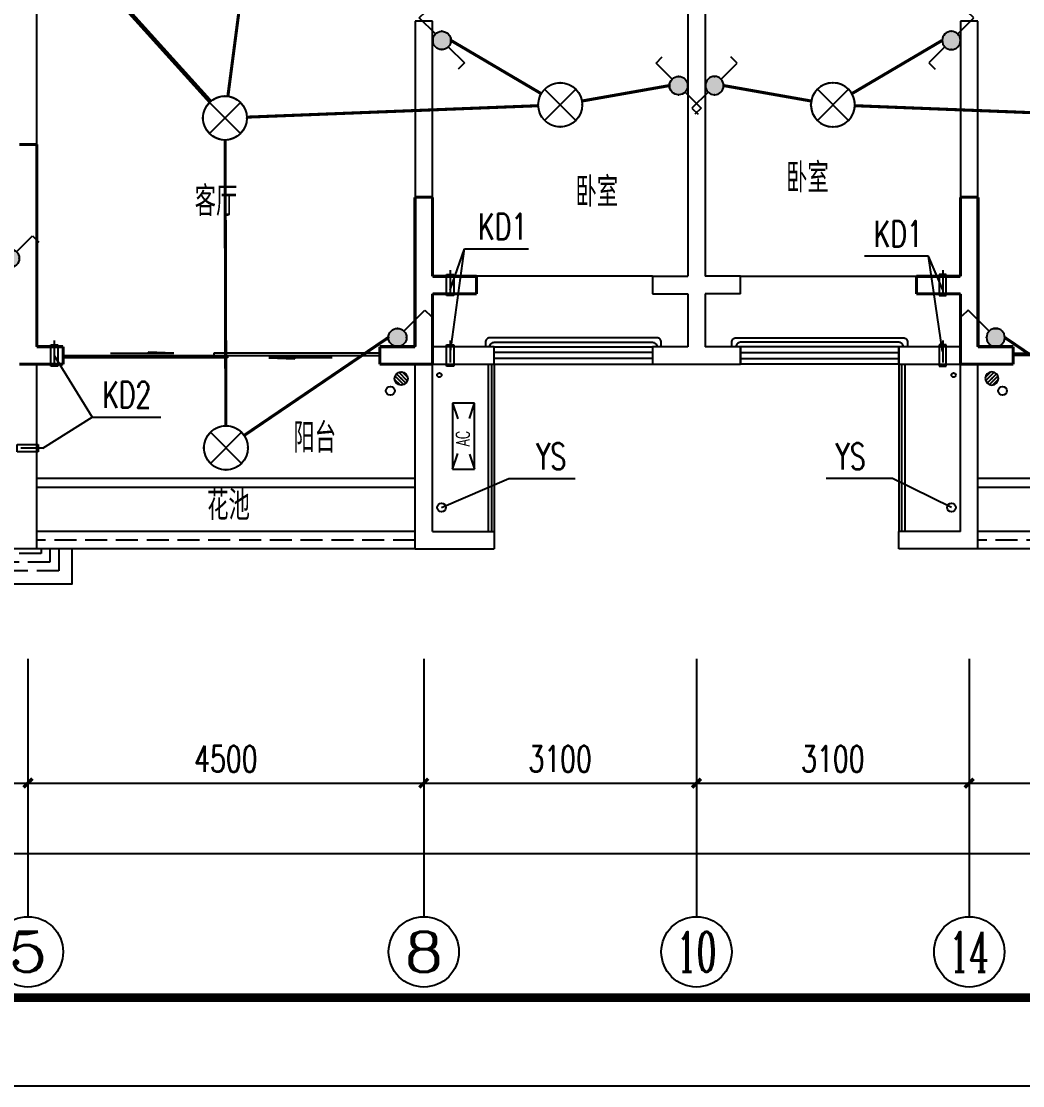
# Model space of a CAD drawing. Extents: x -993182 to -819982, y 169304 to 600104.
# Drawn here: x -977025 to -965641, y 362504 to 374607 of the extents above; entities that cross this region are included whole.
import ezdxf
from ezdxf.enums import TextEntityAlignment as Align

# ---------------------------------------------------------------- set-up
doc = ezdxf.new("R2010")
doc.units = 0
doc.header["$LTSCALE"] = 1000
doc.header["$MEASUREMENT"] = 0
doc.linetypes.add('DASH', pattern=[0.35, 0.25, -0.1])
for name, color, linetype in [('AXIS', 3, 'Continuous'), ('AXIS_TEXT', 7, 'Continuous'), ('DIM_LEAD', 3, 'Continuous'), ('EQUIP-照明', 3, 'Continuous'), ('kan', 146, 'Continuous'), ('KTIAO', 124, 'Continuous'), ('PUB_TEXT', 7, 'Continuous'), ('PUB_TITLE', 146, 'Continuous'), ('TEL_TEXT', 7, 'Continuous'), ('VPIPE-污水', 2, 'Continuous'), ('WALL', 4, 'Continuous'), ('WINDOW', 2, 'Continuous'), ('WIRE-照明', 1, 'Continuous'), ('冷凝水管', 6, 'Continuous'), ('家具', 187, 'Continuous'), ('屋面', 139, 'Continuous'), ('栏杆', 169, 'Continuous'), ('空调、空调洞', 66, 'Continuous'), ('面层', 215, 'Continuous')]:
    doc.layers.add(name, color=color, linetype=linetype)
doc.layers.add('RENDERING', color=125, linetype='Continuous', lineweight=13)
doc.styles.add('_ROMANC', font='romanc__.ttf', dxfattribs={"width": 0.700005})
doc.styles.add('_TCH_AXIS', font='COMPLEX', dxfattribs={"bigfont": 'GBCBIG'})
doc.styles.add('_TCH_DIM', font='SIMPLEX', dxfattribs={"bigfont": 'GBCBIG'})
doc.styles.add('_TCH_DIM_T3', font='SIMPLEX', dxfattribs={"width": 0.705882, "bigfont": 'GBCBIG'})
doc.styles.add('_TEL_DIM', font='ICED', dxfattribs={"width": 0.8, "height": 3.5, "bigfont": 'BZHZ'})
doc.styles.add('COMPLEX', font='COMPLEX')
doc.styles.add('DIM_FONT', font='simplex_.ttf', dxfattribs={"width": 0.7, "bigfont": 'GBCBIG'})
doc.styles.get("Standard").update_dxf_attribs({"font": 'gbenor.shx', "bigfont": 'gbcbig.shx'})
doc.dimstyles.new('_TCH_ARCH&&100', dxfattribs={"dimtxt": 297.5, "dimasz": 100, "dimexe": 250, "dimexo": 300, "dimgap": 126.25, "dimtad": 1, "dimdec": 0, "dimzin": 0, "dimdsep": 46, "dimtxsty": '_TCH_DIM_T3', "dimblk": 'ARCHTICK', "dimcen": 0.09, "dimclrt": 7, "dimazin": 2, "dimtfac": 1, "dimtdec": 0, "dimtix": 1, "dimtmove": 2, "dimatfit": 3, "dimfxl": 0, "dimtolj": 1, "dimtzin": 0, "dimarcsym": 0})

# ---------------------------------------------------------------- blocks, each defined once
blk = doc.blocks.new('90304092557924')
at = {"layer": 'KTIAO'}
for p, q in [((-375, 125), (-198, 66)), ((-375, 125), (-375, -125)), ((375, 125), (-375, 125)), ((375, 125), (198, 66)), ((375, -125), (375, 125)), ((-203, -68), (-375, -125)), ((200, -67), (375, -125)), ((-375, -125), (375, -125))]:
    blk.add_line(p, q, dxfattribs=at)
at = {"layer": 'KTIAO', "style": '_ROMANC', "width": 0.7}
blk.add_text('AC', height=148.6, dxfattribs=at).set_placement((-113, -66))
at = {"layer": 'KTIAO', "style": 'DIM_FONT', "oblique": 0, "width": 0.6, "flags": 9}
for tag in ['XSIZE', 'YSIZE']:
    blk.add_attdef(tag, (-375, -125), '', height=0.5, dxfattribs=at)
blk = doc.blocks.new('TRHH')
at = {"color": 6}
for centre in [(-244307, -473179), (-238511, -473179)]:
    blk.add_circle(centre, 50, dxfattribs=at)
blk = doc.blocks.new('q2')
at = {"color": 3, "const_width": 35}
for points in [[(-522546, -370041), (-522346, -370041)], [(-522346, -372341), (-522346, -370041)], [(-518046, -371541), (-518046, -370641)], [(-518046, -370641), (-517846, -370641)], [(-517846, -371541), (-517846, -370641)], [(-511846, -371541), (-511846, -370641)], [(-511846, -370641), (-511646, -370641)], [(-511646, -371541), (-511646, -370641)], [(-518046, -372341), (-518046, -371541)], [(-517846, -371541), (-517346, -371541)], [(-517346, -371541), (-517346, -371741)], [(-512346, -371541), (-511846, -371541)], [(-512346, -371741), (-512346, -371541)], [(-511646, -372341), (-511646, -371541)], [(-517846, -372541), (-517846, -371741)], [(-517846, -371741), (-517346, -371741)], [(-512346, -371741), (-511846, -371741)], [(-511846, -372541), (-511846, -371741)], [(-522346, -372341), (-522046, -372341)], [(-522046, -372341), (-522046, -372541)], [(-518446, -372341), (-518046, -372341)], [(-518446, -372541), (-518446, -372341)], [(-511646, -372341), (-511246, -372341)], [(-511246, -372341), (-511246, -372541)], [(-522546, -372541), (-522046, -372541)], [(-518446, -372541), (-517846, -372541)], [(-511846, -372541), (-511246, -372541)]]:
    blk.add_lwpolyline(points, dxfattribs=at)
blk = doc.blocks.new('A$C06D6341B')
at = {"layer": '空调、空调洞', "linetype": 'DASH'}
for p, q in [((80, 290), (0, 290)), ((0, 290), (0, 50)), ((40, 0), (40, 340)), ((80, 50), (80, 290)), ((0, 50), (80, 50))]:
    blk.add_line(p, q, dxfattribs=at)
blk = doc.blocks.new('$lvtry$00000171')
for p, q in [((-74, 11), (-11, 74)), ((-70, -27), (27, 70)), ((-53, -53), (53, 53)), ((-27, -70), (70, 27)), ((11, -74), (74, -11))]:
    blk.add_line(p, q)
blk.add_circle((0, 0), 75)
blk.add_point((0, 0))
blk = doc.blocks.new('kt')
at = {"layer": 'DIM_LEAD'}
for p, q in [((-435444, -797559), (-435281, -797092)), ((-435442, -798259), (-435281, -797092)), ((-435442, -798259), (-435281, -797092)), ((-435442, -798259), (-435281, -797092)), ((-435442, -798259), (-435281, -797092)), ((-435442, -798259), (-435281, -797092)), ((-435281, -797092), (-434552, -797092)), ((-430007, -797175), (-430735, -797175)), ((-429846, -798259), (-430007, -797175)), ((-429846, -798259), (-430007, -797175)), ((-429846, -798259), (-430007, -797175)), ((-429846, -798259), (-430007, -797175)), ((-429846, -798259), (-430007, -797175)), ((-429844, -797559), (-430007, -797175)), ((-439944, -798304), (-439515, -799004)), ((-439944, -798304), (-439515, -799004)), ((-439944, -798304), (-439515, -799004)), ((-439944, -798304), (-439515, -799004)), ((-439944, -798304), (-439515, -799004)), ((-440076, -799358), (-439515, -799004)), ((-439515, -799004), (-438735, -799004))]:
    blk.add_line(p, q, dxfattribs=at)
at = {"layer": 'VPIPE-污水'}
for centre in [(-436124, -798706, -76424), (-429164, -798706, -76424)]:
    blk.add_circle(centre, 50, dxfattribs=at)
at = {"layer": '冷凝水管'}
for centre in [(-435567, -798527, -76424), (-429721, -798527, -76424)]:
    blk.add_circle(centre, 25, dxfattribs=at)
at = {"layer": '家具', "rotation": 89.99999999999999}
blk.add_blockref('$lvtry$00000171', (-436001, -798565, -76424), dxfattribs=at)
at = {"layer": '家具', "yscale": -1, "rotation": 90.00000000000001}
blk.add_blockref('$lvtry$00000171', (-429287, -798565, -76424), dxfattribs=at)
at = {"layer": '空调、空调洞', "xscale": -1}
for p, rotation in [((-435484, -797334, -76424), 180), ((-439984, -798134, -76424), 180), ((-435484, -798134, -76424), 180), ((-440076, -799318, -76424), 90)]:
    blk.add_blockref('A$C06D6341B', p, dxfattribs=dict(at, rotation=rotation))
at = {"layer": '空调、空调洞', "rotation": 180.0000000000046}
for p in [(-429804, -797334, -76424), (-429804, -798134, -76424)]:
    blk.add_blockref('A$C06D6341B', p, dxfattribs=at)
at = {"layer": 'DIM_LEAD', "color": 7, "style": '_TCH_DIM', "width": 0.705882}
for s, p in [('KD1', (-435127, -796987)), ('KD1', (-430630, -797070)), ('KD2', (-439400, -798899))]:
    blk.add_text(s, height=297.5, dxfattribs=at).set_placement(p)
blk = doc.blocks.new('$DorLib2D$00000131')
at = {"color": 0, "linetype": 'Continuous'}
for p, q in [((0.15, 0.125), (0.2319, 0.1973)), ((0.2319, 0.1973), (0.2319, 0.125)), ((-0.5, 0.125), (-0.5, 0)), ((0.0192, 0.125), (-0.5, 0.125)), ((0.0192, 0), (0.0192, 0.125)), ((0.35, 0.125), (0.15, 0.125)), ((-0.5, 0), (0.0192, 0)), ((-0.024, 0), (0.5, 0)), ((-0.024, -0.125), (-0.024, 0)), ((0.5, 0), (0.5, -0.125)), ((-0.35, -0.125), (-0.15, -0.125)), ((-0.2319, -0.1973), (-0.2319, -0.125)), ((-0.15, -0.125), (-0.2319, -0.1973)), ((0.5, -0.125), (-0.024, -0.125))]:
    blk.add_line(p, q, dxfattribs=at)
blk = doc.blocks.new('$WINLIB2D$00000001')
at = {"color": 0}
for points in [[(-0.5, 0.5), (-0.5, -0.5)], [(-0.5, 0.5), (0.5, 0.5)], [(0.5, -0.5), (0.5, 0.5)], [(0.5, 0.1667), (-0.5, 0.1667)], [(0.5, -0.1667), (-0.5, -0.1667)], [(-0.5, -0.5), (0.5, -0.5)]]:
    blk.add_lwpolyline(points, dxfattribs=at)
blk = doc.blocks.new('_AXISO')
blk.add_circle((0, 0), 0.5)
at = {"layer": 'AXIS_TEXT', "style": 'COMPLEX', "width": 1.041667}
blk.add_attdef('A', text='', height=0.56, dxfattribs=at).set_placement((-0.25, -0.28), (0.25, -0.28), align=Align.FIT)
blk = doc.blocks.new('_ArchTick')
at = {"color": 0, "linetype": 'ByBlock', "const_width": 0.4}
blk.add_lwpolyline([(-0.5, -0.5), (0.5, 0.5)], dxfattribs=at)
blk = doc.blocks.new('*D786')
at = {"layer": 'AXIS', "color": 0, "lineweight": -2}
for p, q in [((-345509, -376960), (-345509, -379424)), ((-285409, -376960), (-285409, -379424)), ((-345509, -379174), (-285409, -379174))]:
    blk.add_line(p, q, dxfattribs=at)
at = {"layer": 'Defpoints', "color": 0}
for p in [(-345509, -376660), (-285409, -376660), (-285409, -379174)]:
    blk.add_point(p, dxfattribs=at)
at = {"layer": 'AXIS', "color": 0, "lineweight": -2, "xscale": 100, "yscale": 100, "zscale": 100, "rotation": 180}
blk.add_blockref('_ArchTick', (-345509, -379174), dxfattribs=at)
at = {"layer": 'AXIS', "color": 0, "lineweight": -2, "xscale": 100, "yscale": 100, "zscale": 100}
blk.add_blockref('_ArchTick', (-285409, -379174), dxfattribs=at)
at = {"layer": 'AXIS', "color": 7, "insert": (-315459, -378899), "char_height": 297.5, "attachment_point": 5, "style": '_TCH_DIM_T3'}
blk.add_mtext('\\A1;60100', dxfattribs=at)
blk = doc.blocks.new('*D791')
at = {"layer": 'AXIS', "color": 0, "lineweight": -2}
for p, q in [((-341509, -376960), (-341509, -378624)), ((-338109, -376960), (-338109, -378624)), ((-341509, -378374), (-338109, -378374))]:
    blk.add_line(p, q, dxfattribs=at)
at = {"layer": 'Defpoints', "color": 0}
for p in [(-341509, -376660), (-338109, -376660), (-338109, -378374)]:
    blk.add_point(p, dxfattribs=at)
at = {"layer": 'AXIS', "color": 0, "lineweight": -2, "xscale": 100, "yscale": 100, "zscale": 100, "rotation": 180}
blk.add_blockref('_ArchTick', (-341509, -378374), dxfattribs=at)
at = {"layer": 'AXIS', "color": 0, "lineweight": -2, "xscale": 100, "yscale": 100, "zscale": 100}
blk.add_blockref('_ArchTick', (-338109, -378374), dxfattribs=at)
at = {"layer": 'AXIS', "color": 7, "insert": (-339809, -378099), "char_height": 297.5, "attachment_point": 5, "style": '_TCH_DIM_T3'}
blk.add_mtext('\\A1;3400', dxfattribs=at)
blk = doc.blocks.new('*D792')
at = {"layer": 'AXIS', "color": 0, "lineweight": -2}
for p, q in [((-338109, -376960), (-338109, -378624)), ((-333609, -376960), (-333609, -378624)), ((-338109, -378374), (-333609, -378374))]:
    blk.add_line(p, q, dxfattribs=at)
at = {"layer": 'Defpoints', "color": 0}
for p in [(-338109, -376660), (-333609, -376660), (-333609, -378374)]:
    blk.add_point(p, dxfattribs=at)
at = {"layer": 'AXIS', "color": 0, "lineweight": -2, "xscale": 100, "yscale": 100, "zscale": 100, "rotation": 180}
blk.add_blockref('_ArchTick', (-338109, -378374), dxfattribs=at)
at = {"layer": 'AXIS', "color": 0, "lineweight": -2, "xscale": 100, "yscale": 100, "zscale": 100}
blk.add_blockref('_ArchTick', (-333609, -378374), dxfattribs=at)
at = {"layer": 'AXIS', "color": 7, "insert": (-335859, -378099), "char_height": 297.5, "attachment_point": 5, "style": '_TCH_DIM_T3'}
blk.add_mtext('\\A1;4500', dxfattribs=at)
blk = doc.blocks.new('*D793')
at = {"layer": 'AXIS', "color": 0, "lineweight": -2}
for p, q in [((-333609, -376960), (-333609, -378624)), ((-330509, -376960), (-330509, -378624)), ((-333609, -378374), (-330509, -378374))]:
    blk.add_line(p, q, dxfattribs=at)
at = {"layer": 'Defpoints', "color": 0}
for p in [(-333609, -376660), (-330509, -376660), (-330509, -378374)]:
    blk.add_point(p, dxfattribs=at)
at = {"layer": 'AXIS', "color": 0, "lineweight": -2, "xscale": 100, "yscale": 100, "zscale": 100, "rotation": 180}
blk.add_blockref('_ArchTick', (-333609, -378374), dxfattribs=at)
at = {"layer": 'AXIS', "color": 0, "lineweight": -2, "xscale": 100, "yscale": 100, "zscale": 100}
blk.add_blockref('_ArchTick', (-330509, -378374), dxfattribs=at)
at = {"layer": 'AXIS', "color": 7, "insert": (-332059, -378099), "char_height": 297.5, "attachment_point": 5, "style": '_TCH_DIM_T3'}
blk.add_mtext('\\A1;3100', dxfattribs=at)
blk = doc.blocks.new('*D794')
at = {"layer": 'AXIS', "color": 0, "lineweight": -2}
for p, q in [((-330509, -376960), (-330509, -378624)), ((-327409, -376960), (-327409, -378624)), ((-330509, -378374), (-327409, -378374))]:
    blk.add_line(p, q, dxfattribs=at)
at = {"layer": 'Defpoints', "color": 0}
for p in [(-330509, -376660), (-327409, -376660), (-327409, -378374)]:
    blk.add_point(p, dxfattribs=at)
at = {"layer": 'AXIS', "color": 0, "lineweight": -2, "xscale": 100, "yscale": 100, "zscale": 100, "rotation": 180}
blk.add_blockref('_ArchTick', (-330509, -378374), dxfattribs=at)
at = {"layer": 'AXIS', "color": 0, "lineweight": -2, "xscale": 100, "yscale": 100, "zscale": 100}
blk.add_blockref('_ArchTick', (-327409, -378374), dxfattribs=at)
at = {"layer": 'AXIS', "color": 7, "insert": (-328959, -378099), "char_height": 297.5, "attachment_point": 5, "style": '_TCH_DIM_T3'}
blk.add_mtext('\\A1;3100', dxfattribs=at)
blk = doc.blocks.new('*D795')
at = {"layer": 'AXIS', "color": 0, "lineweight": -2}
for p, q in [((-327409, -376960), (-327409, -378624)), ((-322909, -376960), (-322909, -378624)), ((-327409, -378374), (-322909, -378374))]:
    blk.add_line(p, q, dxfattribs=at)
at = {"layer": 'Defpoints', "color": 0}
for p in [(-327409, -376660), (-322909, -376660), (-322909, -378374)]:
    blk.add_point(p, dxfattribs=at)
at = {"layer": 'AXIS', "color": 0, "lineweight": -2, "xscale": 100, "yscale": 100, "zscale": 100, "rotation": 180}
blk.add_blockref('_ArchTick', (-327409, -378374), dxfattribs=at)
at = {"layer": 'AXIS', "color": 0, "lineweight": -2, "xscale": 100, "yscale": 100, "zscale": 100}
blk.add_blockref('_ArchTick', (-322909, -378374), dxfattribs=at)
at = {"layer": 'AXIS', "color": 7, "insert": (-325159, -378099), "char_height": 297.5, "attachment_point": 5, "style": '_TCH_DIM_T3'}
blk.add_mtext('\\A1;4500', dxfattribs=at)
blk = doc.blocks.new('$equip$00002539')
for p, q in [((-0.354, 0.354), (0.354, -0.354)), ((0.354, 0.354), (-0.354, -0.354))]:
    blk.add_line(p, q)
at = {"const_width": 0.04}
blk.add_lwpolyline([(-0.5, 0, 1), (0.5, 0, 1), (-0.5, 0, 0.911406)], format="xyb", dxfattribs=at)
blk.add_circle((0, 0), 0.5)
for p in [(0, 0.5), (-0.5, 0), (0.5, 0), (0, -0.5)]:
    blk.add_point(p)
at = {"color": 7, "style": '_TEL_DIM', "flags": 1}
blk.add_attdef('A', text='', height=0.00002, dxfattribs=at).set_placement((0, 0), align=Align.MIDDLE_CENTER)
blk = doc.blocks.new('$equip$00001208')
for p, q in [((0.147, 0.356), (0.512, 0.72)), ((0.512, 0.72), (0.653, 0.579)), ((-0.147, 0.061), (-0.512, -0.304)), ((-0.512, -0.304), (-0.653, -0.162))]:
    blk.add_line(p, q)
blk.add_circle((0, 0.208), 0.208)
for points in [[(-0.18, 0.312), (0.18, 0.312), (-0.208, 0.208), (0.208, 0.208)], [(-0.104, 0.389), (0.104, 0.389), (-0.18, 0.312), (0.18, 0.312)], [(0, 0.417), (0, 0.417), (-0.104, 0.389), (0.104, 0.389)], [(-0.18, 0.104), (0.18, 0.104), (-0.208, 0.208), (0.208, 0.208)], [(-0.104, 0.028), (0.104, 0.028), (-0.18, 0.104), (0.18, 0.104)], [(0, 0), (0, 0), (-0.104, 0.028), (0.104, 0.028)]]:
    blk.add_solid(points)
at = {"layer": 'EQUIP-照明'}
for p in [(0, 0.417), (-0.208, 0.208), (0, 0), (0.208, 0.208)]:
    blk.add_point(p, dxfattribs=at)
at = {"layer": 'EQUIP-照明', "flags": 9}
blk.add_attdef('A', (0, 0), '', height=0.00002, dxfattribs=at)
blk = doc.blocks.new('$equip$00001962')
for p, q in [((0.147, 0.356), (0.625, 0.833)), ((0.625, 0.833), (0.766, 0.692))]:
    blk.add_line(p, q)
blk.add_circle((0, 0.208), 0.208)
for p in [(0, 0.417), (-0.208, 0.208), (0, 0), (0.208, 0.208)]:
    blk.add_point(p)
for points in [[(-0.18, 0.313), (0.18, 0.313), (-0.208, 0.208), (0.208, 0.208)], [(-0.104, 0.389), (0.104, 0.389), (-0.18, 0.313), (0.18, 0.313)], [(0, 0.417), (0, 0.417), (-0.104, 0.389), (0.104, 0.389)], [(-0.18, 0.104), (0.18, 0.104), (-0.208, 0.208), (0.208, 0.208)], [(-0.104, 0.028), (0.104, 0.028), (-0.18, 0.104), (0.18, 0.104)], [(0, 0), (0, 0), (-0.104, 0.028), (0.104, 0.028)]]:
    blk.add_solid(points)
at = {"layer": 'TEL_TEXT', "style": '_TEL_DIM', "flags": 1}
blk.add_attdef('A', text='', height=0.00002, dxfattribs=at).set_placement((0, 0), align=Align.MIDDLE_CENTER)
blk = doc.blocks.new('5#、7#楼参照')
at = {"layer": 'AXIS'}
for p, q in [((-338108.8, -378451.5), (-338108.8, -379893.6)), ((-333608.8, -378451.5), (-333608.8, -379893.6)), ((-330508.8, -378451.5), (-330508.8, -379893.6)), ((-327408.8, -378451.5), (-327408.8, -379893.6))]:
    blk.add_line(p, q, dxfattribs=at)
at = {"layer": 'DIM_LEAD'}
for p, q in [((-333406.5, -375240.6), (-332641.5, -374912)), ((-332641.5, -374912), (-331887, -374912)), ((-328279, -374912), (-329033.5, -374912)), ((-327611.1, -375240.6), (-328279, -374912))]:
    blk.add_line(p, q, dxfattribs=at)
at = {"layer": 'kan'}
for p, q in [((-332808.8, -373612), (-332808.8, -375512)), ((-328208.8, -373612), (-328208.8, -375512))]:
    blk.add_line(p, q, dxfattribs=at)
at = {"layer": 'kan', "color": 124, "elevation": 0}
for points in [[(-333708.8, -374912), (-338008.8, -374912), (-338008.8, -374912)], [(-323008.8, -374912), (-327308.8, -374912), (-327308.8, -374912)], [(-333708.8, -375012), (-338008.8, -375012)], [(-323008.8, -375012), (-327308.8, -375012)]]:
    blk.add_lwpolyline(points, dxfattribs=at)
at = {"layer": 'kan'}
for points in [[(-333708.8, -375512), (-338008.8, -375512)], [(-323008.8, -375512), (-327308.8, -375512)], [(-333708.8, -375712), (-338008.8, -375712)], [(-323008.8, -375712), (-327308.8, -375712)]]:
    blk.add_lwpolyline(points, dxfattribs=at)
at = {"layer": 'kan', "linetype": 'DASH'}
for points in [[(-333708.8, -375612), (-338008.8, -375612)], [(-323008.8, -375612), (-327308.8, -375612)]]:
    blk.add_lwpolyline(points, dxfattribs=at)
at = {"layer": 'PUB_TITLE'}
blk.add_lwpolyline([(-354342.7, -381815.5), (-270242.7, -381815.5), (-270242.7, -322415.5), (-354342.7, -322415.5)], close=True, dxfattribs=at)
at = {"layer": 'PUB_TITLE', "const_width": 100}
blk.add_lwpolyline([(-351842.7, -380815.5), (-271242.7, -380815.5), (-271242.7, -323415.5), (-351842.7, -323415.5)], close=True, dxfattribs=at)
at = {"layer": 'WALL'}
for p, q in [((-338008.8, -373412), (-338008.8, -368312)), ((-330608.8, -369512), (-330608.8, -372612)), ((-330408.8, -369512), (-330408.8, -372612)), ((-333508.8, -369712), (-333708.8, -369712)), ((-333708.8, -369712), (-333708.8, -372712)), ((-333508.8, -372612), (-333508.8, -369712)), ((-327308.8, -369712), (-327508.8, -369712)), ((-327508.8, -369712), (-327508.8, -372612)), ((-327308.8, -372712), (-327308.8, -369712)), ((-333508.8, -372612), (-333008.8, -372612)), ((-333008.8, -372612), (-333008.8, -372812)), ((-331008.8, -372612), (-330608.8, -372612)), ((-331008.8, -372612), (-331008.8, -372812)), ((-330008.8, -372612), (-330408.8, -372612)), ((-330008.8, -372812), (-330008.8, -372612)), ((-327508.8, -372612), (-328008.8, -372612)), ((-328008.8, -372812), (-328008.8, -372612)), ((-333708.8, -373412), (-333708.8, -372712)), ((-327308.8, -373412), (-327308.8, -372712)), ((-333508.8, -372812), (-333008.8, -372812)), ((-333508.8, -373412), (-333508.8, -372812)), ((-331008.8, -372812), (-330608.8, -372812)), ((-330608.8, -372812), (-330608.8, -373412)), ((-330408.8, -372812), (-330408.8, -373412)), ((-330008.8, -372812), (-330408.8, -372812)), ((-327508.8, -372812), (-328008.8, -372812)), ((-327508.8, -373412), (-327508.8, -372812)), ((-337708.8, -373412), (-338008.8, -373412)), ((-337708.8, -373612), (-337708.8, -373412)), ((-333708.8, -373412), (-334108.8, -373412)), ((-334108.8, -373412), (-334108.8, -373612)), ((-332808.8, -373412), (-333508.8, -373412)), ((-332808.8, -373612), (-332808.8, -373412)), ((-330608.8, -373412), (-331008.8, -373412)), ((-331008.8, -373412), (-331008.8, -373612)), ((-330008.8, -373412), (-330408.8, -373412)), ((-330008.8, -373612), (-330008.8, -373412)), ((-327508.8, -373412), (-328208.8, -373412)), ((-328208.8, -373412), (-328208.8, -373612)), ((-326908.8, -373412), (-327308.8, -373412)), ((-326908.8, -373612), (-326908.8, -373412)), ((-338008.8, -373612), (-337708.8, -373612)), ((-338008.8, -374212), (-338008.8, -373612)), ((-334108.8, -373612), (-333708.8, -373612)), ((-333708.8, -375712), (-333708.8, -373612)), ((-333508.8, -373612), (-332808.8, -373612)), ((-333508.8, -375512), (-333508.8, -373612)), ((-331008.8, -373612), (-330508.8, -373612)), ((-330508.8, -373612), (-330008.8, -373612)), ((-328208.8, -373612), (-327508.8, -373612)), ((-327508.8, -375512), (-327508.8, -373612)), ((-327308.8, -373612), (-326908.8, -373612)), ((-327308.8, -375712), (-327308.8, -373612)), ((-338008.8, -375712), (-338008.8, -374212)), ((-333508.8, -375512), (-332808.8, -375512)), ((-332808.8, -375512), (-332808.8, -375712)), ((-327508.8, -375512), (-328208.8, -375512)), ((-328208.8, -375712), (-328208.8, -375512)), ((-338008.8, -375712), (-338858.8, -375712)), ((-333708.8, -375712), (-332808.8, -375712)), ((-327308.8, -375712), (-328208.8, -375712))]:
    blk.add_line(p, q, dxfattribs=at)
at = {"layer": 'WINDOW'}
for p, q in [((-331008.8, -372612), (-333008.8, -372612)), ((-330008.8, -372612), (-328008.8, -372612))]:
    blk.add_line(p, q, dxfattribs=at)
at = {"layer": '屋面', "color": 190}
blk.add_lwpolyline([(-337608.8, -375712), (-337608.8, -376112), (-342908.8, -376112), (-342908.8, -374712), (-345908.8, -374712), (-345908.8, -366512), (-343308.8, -366512)], dxfattribs=at)
at = {"layer": '屋面', "color": 190, "linetype": 'DASH'}
for points in [[(-337758.8, -375712), (-337758.8, -375962), (-342758.8, -375962), (-342758.8, -374562), (-345758.8, -374562), (-345758.8, -366662), (-343308.8, -366662)], [(-337858.8, -375712), (-337858.8, -375862), (-342658.8, -375862), (-342658.8, -374462), (-345658.8, -374462), (-345658.8, -366762), (-343308.8, -366762)], [(-337958.8, -375712), (-337958.8, -375762), (-342558.8, -375762), (-342558.8, -374362), (-345558.8, -374362), (-345558.8, -366862), (-343308.8, -366862)]]:
    blk.add_lwpolyline(points, dxfattribs=at)
at = {"layer": '栏杆'}
for p, q in [((-332878.8, -373612), (-332878.8, -375512)), ((-332838.8, -373612), (-332838.8, -375512)), ((-328178.8, -373612), (-328178.8, -375512)), ((-328138.8, -373612), (-328138.8, -375512))]:
    blk.add_line(p, q, dxfattribs=at)
for points in [[(-330908.8, -373412), (-330908.8, -373362, 0.4142136), (-330958.8, -373312), (-332858.8, -373312, 0.4142136), (-332908.8, -373362), (-332908.8, -373412)], [(-332858.8, -373412), (-332858.8, -373412, -0.4142136), (-332808.8, -373362), (-331008.8, -373362, -0.4142136), (-330958.8, -373412), (-330958.8, -373412)], [(-330108.8, -373412), (-330108.8, -373362, -0.4142136), (-330058.8, -373312), (-328158.8, -373312, -0.4142136), (-328108.8, -373362), (-328108.8, -373412)], [(-328158.8, -373412), (-328158.8, -373412, 0.4142136), (-328208.8, -373362), (-330008.8, -373362, 0.4142136), (-330058.8, -373412), (-330058.8, -373412)]]:
    blk.add_lwpolyline(points, format="xyb", dxfattribs=at)
at = {"color": 6}
blk.add_blockref('TRHH', (-89100, 97938.9), dxfattribs=at)
at = {"layer": 'AXIS'}
ref = blk.add_blockref('_AXISO', (-338108.8, -380293.6), dxfattribs=dict(at, xscale=800, yscale=800, zscale=800))
ref.add_attrib('A', '5', dxfattribs={"layer": 'AXIS_TEXT', "height": 452.5, "style": '_TCH_AXIS', "width": 1.5}).set_placement((-338335.1, -380519.9), (-337882.5, -380519.9), align=Align.FIT)
ref = blk.add_blockref('_AXISO', (-333608.8, -380293.6), dxfattribs=dict(at, xscale=800, yscale=800, zscale=800))
ref.add_attrib('A', '8', dxfattribs={"layer": 'AXIS_TEXT', "height": 452.5, "style": '_TCH_AXIS', "width": 1.5}).set_placement((-333835.1, -380519.9), (-333382.5, -380519.9), align=Align.FIT)
ref = blk.add_blockref('_AXISO', (-330508.8, -380293.6), dxfattribs=dict(at, xscale=800, yscale=800, zscale=800))
ref.add_attrib('A', '10', dxfattribs={"layer": 'AXIS_TEXT', "height": 452.55, "style": '_TCH_AXIS', "width": 0.724138}).set_placement((-330735.1, -380519.9), (-330282.5, -380519.9), align=Align.FIT)
ref = blk.add_blockref('_AXISO', (-327408.8, -380293.6), dxfattribs=dict(at, xscale=800, yscale=800, zscale=800))
ref.add_attrib('A', '14', dxfattribs={"layer": 'AXIS_TEXT', "height": 452.55, "style": '_TCH_AXIS', "width": 0.677419}).set_placement((-327635.1, -380519.9), (-327182.5, -380519.9), align=Align.FIT)
at = {"layer": 'RENDERING', "rotation": 90}
blk.add_blockref('90304092557924', (-333156.6, -374430, 0), dxfattribs=at)
at = {"layer": 'WINDOW', "yscale": -200}
for name, p, xscale, zscale in [('$DorLib2D$00000131', (-335908.8, -373512), 3600, 3600), ('$WINLIB2D$00000001', (-329108.8, -373512), -1800, -1800)]:
    blk.add_blockref(name, p, dxfattribs=dict(at, xscale=xscale, zscale=zscale))
at = {"layer": 'WINDOW', "yscale": 200, "rotation": 180}
for name, p, xscale, zscale in [('$WINLIB2D$00000001', (-331908.8, -373512), -1800, -1800), ('$DorLib2D$00000131', (-325108.8, -373512), 3600, 3600)]:
    blk.add_blockref(name, p, dxfattribs=dict(at, xscale=xscale, zscale=zscale))
at = {"layer": '面层'}
for name, p in [('q2', (184337.3, -1071)), ('kt', (102134.9, 424792.1))]:
    blk.add_blockref(name, p, dxfattribs=at)
at = {"layer": 'DIM_LEAD', "color": 7, "style": '_TCH_DIM', "width": 0.705882}
for p in [(-332332, -374807), (-328928.5, -374807)]:
    blk.add_text('YS', height=297.5, dxfattribs=at).set_placement(p)
at = {"layer": 'AXIS'}
for p1, p2, distance, picture, middle in [((-345508.8, -376660), (-285408.8, -376660), -2513.6, '*D786', (-315458.8, -378898.6)), ((-341508.8, -376660), (-338108.8, -376660), -1713.6, '*D791', (-339808.8, -378098.6)), ((-338108.8, -376660), (-333608.8, -376660), -1713.6, '*D792', (-335858.8, -378098.6)), ((-333608.8, -376660), (-330508.8, -376660), -1713.6, '*D793', (-332058.8, -378098.6)), ((-330508.8, -376660), (-327408.8, -376660), -1713.6, '*D794', (-328958.8, -378098.6)), ((-327408.8, -376660), (-322908.8, -376660), -1713.6, '*D795', (-325158.8, -378098.6))]:
    dim = blk.add_aligned_dim(p1=p1, p2=p2, distance=distance, dimstyle='_TCH_ARCH&&100', dxfattribs=at)
    dim.commit()
    dim.dimension.update_dxf_attribs({"geometry": picture, "text_midpoint": middle})

msp = doc.modelspace()

# ---------------------------------------------------------------- linework, layer by layer
at = {"layer": 'WIRE-照明', "linetype": 'Continuous', "const_width": 35, "elevation": 0}
for points in [[(-974676, 373755), (-974356, 376209)], [(-972140, 374389), (-971114, 373784)], [(-966557, 374389), (-967583, 373784)], [(-970652, 373700), (-969657, 373876)], [(-968044, 373700), (-969040, 373876)], [(-974459, 373517), (-971148, 373647)], [(-964238, 373517), (-967548, 373647)]]:
    msp.add_lwpolyline(points, dxfattribs=at)
at = {"layer": 'WIRE-照明', "linetype": 'Continuous'}
for points, const_width in [([(-974876, 373693), (-976744, 375762)], 50), ([(-974708, 373257), (-974699, 370007)], 35), ([(-974492, 369897), (-972852, 371011)], 35), ([(-964205, 369897), (-965844, 371011)], 35)]:
    msp.add_lwpolyline(points, dxfattribs=dict(at, const_width=const_width))

# ---------------------------------------------------------------- block references
at = {"layer": 'EQUIP-照明', "yscale": 500, "zscale": 500}
for p, xscale, rotation in [((-972348, 374389, 0), 500, 270), ((-966348, 374389, 0), -500, 90), ((-969448, 373876, 0), 500, 90), ((-969248, 373876, 0), -500, 270), ((-977152, 372016, 0), 500, 180)]:
    msp.add_blockref('$equip$00001208', p, dxfattribs=dict(at, xscale=xscale, rotation=rotation))
for name, p, xscale in [('$equip$00002539', (-970898, 373657, 0), 500), ('$equip$00002539', (-967798, 373657, 0), -500), ('$equip$00002539', (-974709, 373507, 0), 500), ('$equip$00001962', (-972748, 370907), 500), ('$equip$00001962', (-965948, 370907), -500), ('$equip$00002539', (-974698, 369757), 500)]:
    msp.add_blockref(name, p, dxfattribs=dict(at, xscale=xscale))
at = {"layer": '面层'}
msp.add_blockref('5#、7#楼参照', (-638840, 744319), dxfattribs=at)

# ---------------------------------------------------------------- texts
at = {"layer": 'PUB_TEXT'}
for s, p in [('卧室', (-968331, 372658, 0)), ('卧室', (-970725, 372498, 0)), ('客厅', (-975054, 372392, 0)), ('阳台', (-973932, 369702, 0)), ('花池', (-974912, 368935, 0))]:
    msp.add_text(s, height=337.6, dxfattribs=at).set_placement(p)

doc.saveas('drawing.dxf')
